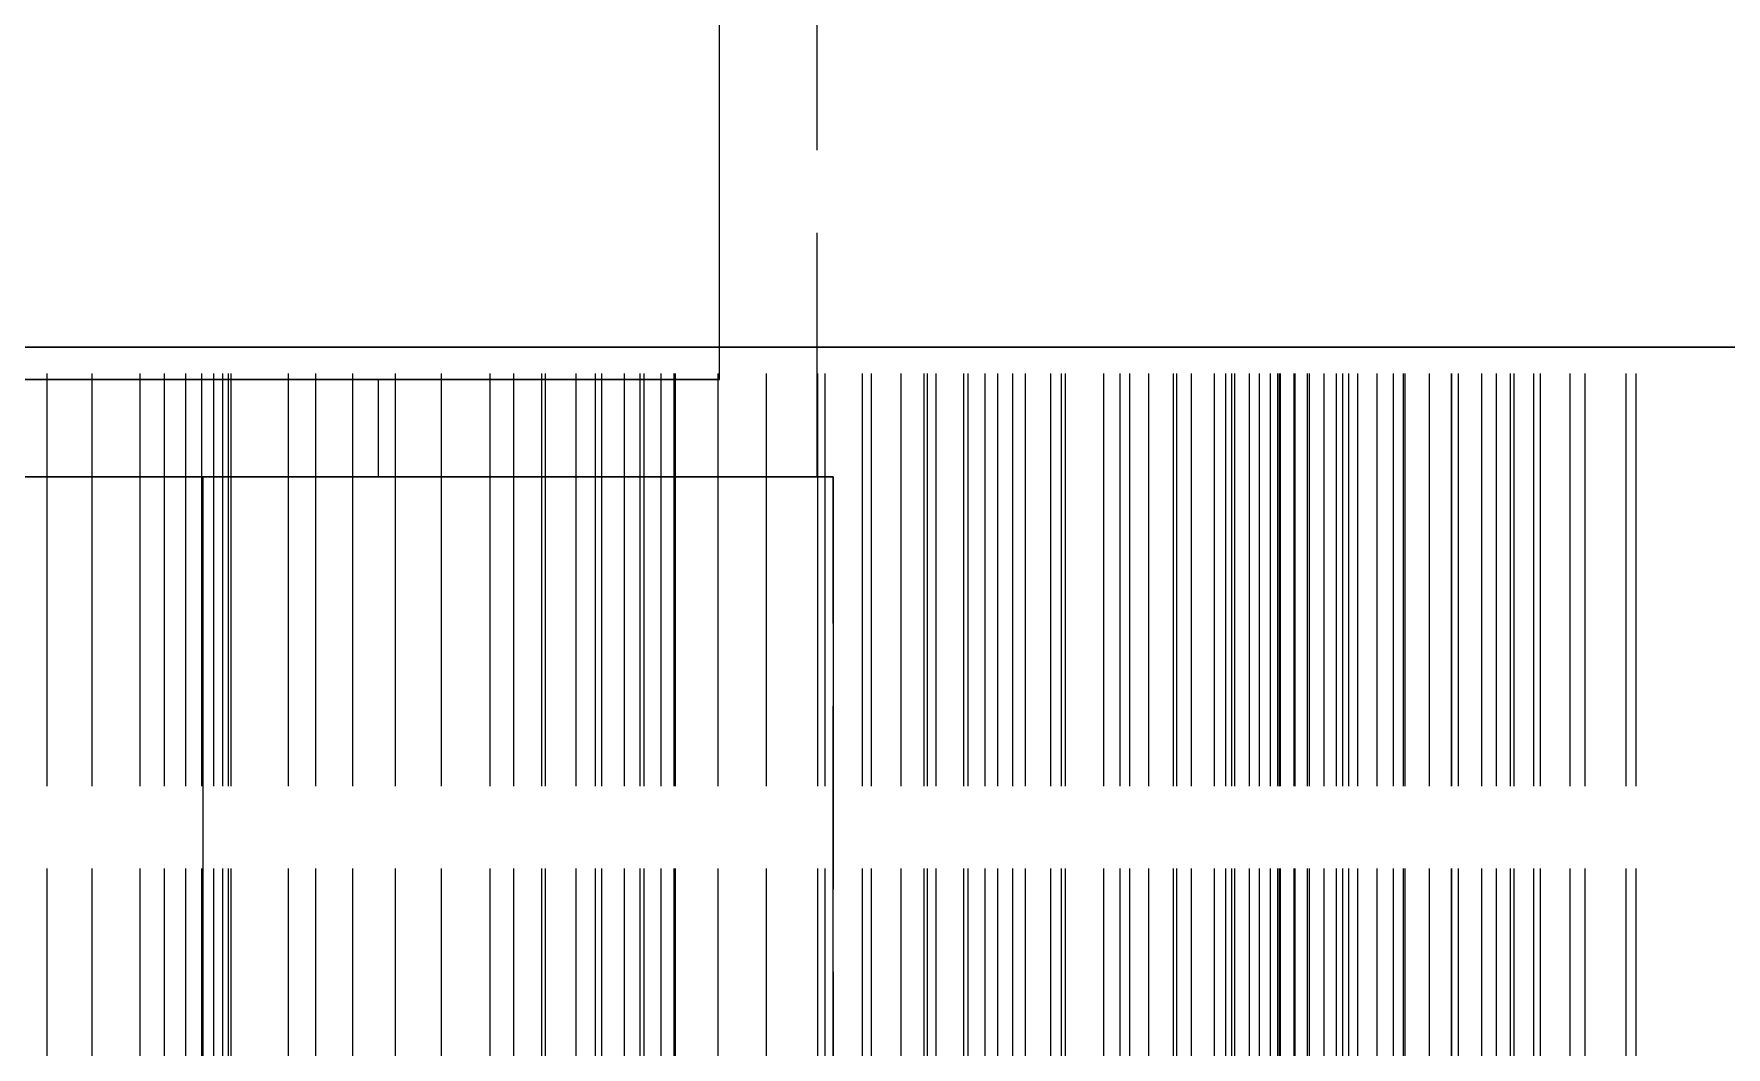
# Model space of a CAD drawing. Header units: millimetres. Extents: x -9 to 243, y -53 to 196.
# Drawn here: x 162.39 to 167.6, y 21.64 to 24.76 of the extents above; entities that cross this region are included whole.
import ezdxf

# ---------------------------------------------------------------- set-up
doc = ezdxf.new("R2010")
doc.units = ezdxf.units.MM
doc.linetypes.add('DASHED', pattern=[1.524, 1.27, -0.254])
doc.layers.add('HIDDEN', color=8, linetype='DASHED')

msp = doc.modelspace()

# ---------------------------------------------------------------- linework, layer by layer
at = {"layer": 'HIDDEN'}
for points in [[(164.5, 23.7), (164.5, 25.8)], [(164.8, 25.67574), (164.8, 23.4)], [(162.16746, 23.8), (162.46905, 23.8), (162.77063, 23.8), (163.07222, 23.8), (163.37381, 23.8), (163.6754, 23.8), (163.97698, 23.8), (164.27857, 23.8), (164.58016, 23.8), (164.88175, 23.8), (165.18333, 23.8), (165.48492, 23.8), (165.78651, 23.8), (166.0881, 23.8), (166.38968, 23.8), (166.69127, 23.8), (166.99286, 23.8), (167.29444, 23.8), (167.59603, 23.8), (167.89762, 23.8)], [(168.19921, 23.8), (167.59603, 23.8), (166.99286, 23.8), (166.38968, 23.8), (165.78651, 23.8), (165.18333, 23.8), (164.58016, 23.8), (163.97698, 23.8), (163.37381, 23.8), (162.77063, 23.8), (162.16746, 23.8)], [(162.29969, 23.8), (162.42944, 23.8)], [(162.42944, 23.8), (162.29969, 23.8)], [(162.42944, 23.8), (162.56838, 23.8)], [(162.56838, 23.8), (162.42944, 23.8)], [(162.42944, 19.4), (162.42944, 23.8)], [(162.42944, 19.4), (162.42944, 23.8)], [(162.56838, 23.8), (162.71577, 23.8)], [(162.71577, 23.8), (162.56838, 23.8)], [(162.56838, 19.4), (162.56838, 23.8)], [(162.56838, 19.4), (162.56838, 23.8)], [(162.79047, 23.8), (162.71576, 23.8)], [(162.71576, 23.8), (162.72302, 23.8), (162.73028, 23.8), (162.73754, 23.8), (162.7448, 23.8), (162.75206, 23.8), (162.75932, 23.8), (162.76658, 23.8), (162.77384, 23.8), (162.78111, 23.8), (162.78837, 23.8), (162.79563, 23.8), (162.80289, 23.8), (162.81015, 23.8), (162.81741, 23.8), (162.82467, 23.8), (162.83193, 23.8), (162.83919, 23.8), (162.84646, 23.8), (162.85372, 23.8), (162.86098, 23.8), (162.86824, 23.8), (162.8755, 23.8), (162.88276, 23.8), (162.89002, 23.8), (162.89728, 23.8), (162.90454, 23.8), (162.9118, 23.8), (162.91907, 23.8), (162.92633, 23.8), (162.93359, 23.8), (162.94085, 23.8), (162.94811, 23.8), (162.95537, 23.8), (162.96263, 23.8), (162.96989, 23.8), (162.97715, 23.8), (162.98442, 23.8), (162.99168, 23.8), (162.99894, 23.8), (163.0062, 23.8), (163.01346, 23.8), (163.02072, 23.8), (163.02798, 23.8), (163.03524, 23.8), (163.0425, 23.8), (163.04976, 23.8), (163.05703, 23.8), (163.06429, 23.8), (163.07155, 23.8), (163.07881, 23.8), (163.08607, 23.8), (163.09333, 23.8), (163.10059, 23.8), (163.10785, 23.8), (163.11511, 23.8), (163.12237, 23.8), (163.12964, 23.8), (163.1369, 23.8), (163.14416, 23.8), (163.15142, 23.8), (163.15868, 23.8), (163.16594, 23.8), (163.1732, 23.8)], [(163.1732, 23.8), (163.16594, 23.8), (163.15868, 23.8), (163.15142, 23.8), (163.14416, 23.8), (163.1369, 23.8), (163.12964, 23.8), (163.12237, 23.8), (163.11511, 23.8), (163.10785, 23.8), (163.10059, 23.8), (163.09333, 23.8), (163.08607, 23.8), (163.07881, 23.8), (163.07155, 23.8), (163.06429, 23.8), (163.05703, 23.8), (163.04976, 23.8), (163.0425, 23.8), (163.03524, 23.8), (163.02798, 23.8), (163.02072, 23.8), (163.01346, 23.8), (163.0062, 23.8), (162.99894, 23.8), (162.99168, 23.8), (162.98442, 23.8), (162.97715, 23.8), (162.96989, 23.8), (162.96263, 23.8), (162.95537, 23.8), (162.94811, 23.8), (162.94085, 23.8), (162.93359, 23.8), (162.92633, 23.8), (162.91907, 23.8), (162.9118, 23.8), (162.90454, 23.8), (162.89728, 23.8), (162.89002, 23.8), (162.88276, 23.8), (162.8755, 23.8), (162.86824, 23.8), (162.86098, 23.8), (162.85372, 23.8), (162.84646, 23.8), (162.83919, 23.8), (162.83193, 23.8), (162.82467, 23.8), (162.81741, 23.8), (162.81015, 23.8), (162.80289, 23.8), (162.79563, 23.8), (162.78837, 23.8), (162.78111, 23.8), (162.77384, 23.8), (162.76658, 23.8), (162.75932, 23.8), (162.75206, 23.8), (162.7448, 23.8), (162.73754, 23.8), (162.73028, 23.8), (162.72302, 23.8), (162.71576, 23.8)], [(162.71576, 23.8), (162.79047, 23.8)], [(162.71576, 19.4), (162.71576, 23.8)], [(162.71576, 19.4), (162.71576, 23.8)], [(162.71577, 23.8), (162.99657, 23.8)], [(162.99657, 23.8), (162.71577, 23.8)], [(162.71577, 19.4), (162.71577, 23.8)], [(162.71577, 19.4), (162.71577, 23.8)], [(162.85665, 23.8), (162.79047, 23.8)], [(162.79047, 23.8), (162.85665, 23.8)], [(162.79047, 19.4), (162.79047, 23.8)], [(162.79047, 19.4), (162.79047, 23.8)], [(162.90581, 23.8), (162.85665, 23.8)], [(162.85665, 23.8), (162.90581, 23.8)], [(162.85665, 19.4), (162.85665, 23.8)], [(162.85665, 19.4), (162.85665, 23.8)], [(162.94309, 23.8), (162.90581, 23.8)], [(162.90581, 23.8), (162.94309, 23.8)], [(162.90581, 19.4), (162.90581, 23.8)], [(162.90581, 19.4), (162.90581, 23.8)], [(162.97013, 23.8), (162.94309, 23.8)], [(162.94309, 23.8), (162.97013, 23.8)], [(162.94309, 19.4), (162.94309, 23.8)], [(162.94309, 19.4), (162.94309, 23.8)], [(162.98779, 23.8), (162.97013, 23.8)], [(162.97013, 23.8), (162.98779, 23.8)], [(162.97013, 19.4), (162.97013, 23.8)], [(162.97013, 19.4), (162.97013, 23.8)], [(162.99657, 23.8), (162.98779, 23.8)], [(162.98779, 23.8), (162.99657, 23.8)], [(162.98779, 19.4), (162.98779, 23.8)], [(162.98779, 19.4), (162.98779, 23.8)], [(162.99657, 19.4), (162.99657, 23.8)], [(162.99657, 19.4), (162.99657, 23.8)], [(163.1732, 23.8), (163.25676, 23.8)], [(163.25676, 23.8), (163.1732, 23.8)], [(163.1732, 19.4), (163.1732, 23.8)], [(163.1732, 19.4), (163.1732, 23.8)], [(163.25676, 23.8), (163.3714, 23.8)], [(163.3714, 23.8), (163.25676, 23.8)], [(163.25676, 19.4), (163.25676, 23.8)], [(163.25676, 19.4), (163.25676, 23.8)], [(163.3714, 23.8), (163.50201, 23.8)], [(163.50201, 23.8), (163.3714, 23.8)], [(163.3714, 19.4), (163.3714, 23.8)], [(163.3714, 19.4), (163.3714, 23.8)], [(163.50201, 23.8), (163.64347, 23.8)], [(163.64347, 23.8), (163.50201, 23.8)], [(163.50201, 19.4), (163.50201, 23.8)], [(163.50201, 19.4), (163.50201, 23.8)], [(163.64347, 23.8), (163.79398, 23.8)], [(163.79398, 23.8), (163.64347, 23.8)], [(163.64347, 19.4), (163.64347, 23.8)], [(163.64347, 19.4), (163.64347, 23.8)], [(163.79398, 23.8), (163.9525, 23.8)], [(163.9525, 23.8), (163.79398, 23.8)], [(163.79398, 19.4), (163.79398, 23.8)], [(163.79398, 19.4), (163.79398, 23.8)], [(163.96373, 23.8), (163.86677, 23.8)], [(163.86677, 23.8), (163.87295, 23.8), (163.87912, 23.8), (163.8853, 23.8), (163.89147, 23.8), (163.89765, 23.8), (163.90382, 23.8), (163.91, 23.8), (163.91617, 23.8), (163.92235, 23.8), (163.92852, 23.8), (163.9347, 23.8), (163.94087, 23.8), (163.94705, 23.8), (163.95322, 23.8), (163.9594, 23.8), (163.96557, 23.8), (163.97175, 23.8), (163.97792, 23.8), (163.9841, 23.8), (163.99027, 23.8), (163.99645, 23.8), (164.00262, 23.8), (164.0088, 23.8), (164.01497, 23.8), (164.02115, 23.8), (164.02732, 23.8), (164.0335, 23.8), (164.03967, 23.8), (164.04585, 23.8), (164.05202, 23.8), (164.0582, 23.8), (164.06437, 23.8), (164.07055, 23.8), (164.07672, 23.8), (164.0829, 23.8), (164.08907, 23.8), (164.09525, 23.8), (164.10142, 23.8), (164.1076, 23.8), (164.11377, 23.8), (164.11995, 23.8), (164.12612, 23.8), (164.1323, 23.8), (164.13847, 23.8), (164.14465, 23.8), (164.15082, 23.8), (164.157, 23.8), (164.16317, 23.8), (164.16935, 23.8), (164.17552, 23.8), (164.1817, 23.8), (164.18787, 23.8), (164.19405, 23.8), (164.20022, 23.8), (164.2064, 23.8), (164.21257, 23.8), (164.21875, 23.8), (164.22492, 23.8), (164.2311, 23.8), (164.23727, 23.8), (164.24345, 23.8), (164.24962, 23.8), (164.2558, 23.8)], [(164.2558, 23.8), (164.24962, 23.8), (164.24345, 23.8), (164.23727, 23.8), (164.2311, 23.8), (164.22492, 23.8), (164.21875, 23.8), (164.21257, 23.8), (164.2064, 23.8), (164.20022, 23.8), (164.19405, 23.8), (164.18787, 23.8), (164.1817, 23.8), (164.17552, 23.8), (164.16935, 23.8), (164.16317, 23.8), (164.157, 23.8), (164.15082, 23.8), (164.14465, 23.8), (164.13847, 23.8), (164.1323, 23.8), (164.12612, 23.8), (164.11995, 23.8), (164.11377, 23.8), (164.1076, 23.8), (164.10142, 23.8), (164.09525, 23.8), (164.08907, 23.8), (164.0829, 23.8), (164.07672, 23.8), (164.07055, 23.8), (164.06437, 23.8), (164.0582, 23.8), (164.05202, 23.8), (164.04585, 23.8), (164.03967, 23.8), (164.0335, 23.8), (164.02732, 23.8), (164.02115, 23.8), (164.01497, 23.8), (164.0088, 23.8), (164.00262, 23.8), (163.99645, 23.8), (163.99027, 23.8), (163.9841, 23.8), (163.97792, 23.8), (163.97175, 23.8), (163.96557, 23.8), (163.9594, 23.8), (163.95322, 23.8), (163.94705, 23.8), (163.94087, 23.8), (163.9347, 23.8), (163.92852, 23.8), (163.92235, 23.8), (163.91617, 23.8), (163.91, 23.8), (163.90382, 23.8), (163.89765, 23.8), (163.89147, 23.8), (163.8853, 23.8), (163.87912, 23.8), (163.87295, 23.8), (163.86677, 23.8)], [(163.86677, 23.8), (163.96373, 23.8)], [(163.86677, 19.4), (163.86677, 23.8)], [(163.86677, 19.4), (163.86677, 23.8)], [(163.9525, 23.8), (164.11834, 23.8)], [(164.11834, 23.8), (163.9525, 23.8)], [(163.9525, 19.4), (163.9525, 23.8)], [(163.9525, 19.4), (163.9525, 23.8)], [(164.05819, 23.8), (163.96373, 23.8)], [(163.96373, 23.8), (164.05819, 23.8)], [(163.96373, 19.4), (163.96373, 23.8)], [(163.96373, 19.4), (163.96373, 23.8)], [(164.13796, 23.8), (164.05819, 23.8)], [(164.05819, 23.8), (164.13796, 23.8)], [(164.05819, 19.4), (164.05819, 23.8)], [(164.05819, 19.4), (164.05819, 23.8)], [(164.11834, 23.8), (164.36446, 23.8)], [(164.36446, 23.8), (164.11834, 23.8)], [(164.11834, 19.4), (164.11834, 23.8)], [(164.11834, 19.4), (164.11834, 23.8)], [(164.20741, 23.8), (164.13796, 23.8)], [(164.13796, 23.8), (164.20741, 23.8)], [(164.13796, 19.4), (164.13796, 23.8)], [(164.13796, 19.4), (164.13796, 23.8)], [(164.2679, 23.8), (164.20741, 23.8)], [(164.20741, 23.8), (164.2679, 23.8)], [(164.20741, 19.4), (164.20741, 23.8)], [(164.20741, 19.4), (164.20741, 23.8)], [(164.2558, 23.8), (164.36028, 23.8)], [(164.36028, 23.8), (164.2558, 23.8)], [(164.2558, 19.4), (164.2558, 23.8)], [(164.2558, 19.4), (164.2558, 23.8)], [(164.32012, 23.8), (164.2679, 23.8)], [(164.2679, 23.8), (164.32012, 23.8)], [(164.2679, 19.4), (164.2679, 23.8)], [(164.2679, 19.4), (164.2679, 23.8)], [(164.36446, 23.8), (164.32012, 23.8)], [(164.32012, 23.8), (164.36446, 23.8)], [(164.32012, 19.4), (164.32012, 23.8)], [(164.32012, 19.4), (164.32012, 23.8)], [(164.36028, 23.8), (164.49596, 23.8)], [(164.49596, 23.8), (164.36028, 23.8)], [(164.36028, 19.4), (164.36028, 23.8)], [(164.36028, 19.4), (164.36028, 23.8)], [(164.36446, 19.4), (164.36446, 23.8)], [(164.36446, 19.4), (164.36446, 23.8)], [(164.49596, 23.8), (164.64499, 23.8)], [(164.64499, 23.8), (164.49596, 23.8)], [(164.49596, 19.4), (164.49596, 23.8)], [(164.49596, 19.4), (164.49596, 23.8)], [(164.64499, 23.8), (164.80303, 23.8)], [(164.80303, 23.8), (164.64499, 23.8)], [(164.64499, 19.4), (164.64499, 23.8)], [(164.64499, 19.4), (164.64499, 23.8)], [(164.80303, 23.8), (164.96852, 23.8)], [(164.96852, 23.8), (164.80303, 23.8)], [(164.80303, 19.4), (164.80303, 23.8)], [(164.80303, 19.4), (164.80303, 23.8)], [(164.94048, 23.8), (164.82499, 23.8)], [(164.82499, 23.8), (164.82985, 23.8), (164.8347, 23.8), (164.83955, 23.8), (164.8444, 23.8), (164.84925, 23.8), (164.8541, 23.8), (164.85896, 23.8), (164.86381, 23.8), (164.86866, 23.8), (164.87351, 23.8), (164.87836, 23.8), (164.88321, 23.8), (164.88807, 23.8), (164.89292, 23.8), (164.89777, 23.8), (164.90262, 23.8), (164.90747, 23.8), (164.91232, 23.8), (164.91718, 23.8), (164.92203, 23.8), (164.92688, 23.8), (164.93173, 23.8), (164.93658, 23.8), (164.94143, 23.8), (164.94629, 23.8), (164.95114, 23.8), (164.95599, 23.8), (164.96084, 23.8), (164.96569, 23.8), (164.97054, 23.8), (164.9754, 23.8), (164.98025, 23.8), (164.9851, 23.8), (164.98995, 23.8), (164.9948, 23.8), (164.99965, 23.8), (165.00451, 23.8), (165.00936, 23.8), (165.01421, 23.8), (165.01906, 23.8), (165.02391, 23.8), (165.02876, 23.8), (165.03362, 23.8), (165.03847, 23.8), (165.04332, 23.8), (165.04817, 23.8), (165.05302, 23.8), (165.05787, 23.8), (165.06273, 23.8), (165.06758, 23.8), (165.07243, 23.8), (165.07728, 23.8), (165.08213, 23.8), (165.08698, 23.8), (165.09184, 23.8), (165.09669, 23.8), (165.10154, 23.8), (165.10639, 23.8), (165.11124, 23.8), (165.11609, 23.8), (165.12095, 23.8), (165.1258, 23.8), (165.13065, 23.8)], [(165.13065, 23.8), (165.1258, 23.8), (165.12095, 23.8), (165.11609, 23.8), (165.11124, 23.8), (165.10639, 23.8), (165.10154, 23.8), (165.09669, 23.8), (165.09184, 23.8), (165.08698, 23.8), (165.08213, 23.8), (165.07728, 23.8), (165.07243, 23.8), (165.06758, 23.8), (165.06273, 23.8), (165.05787, 23.8), (165.05302, 23.8), (165.04817, 23.8), (165.04332, 23.8), (165.03847, 23.8), (165.03362, 23.8), (165.02876, 23.8), (165.02391, 23.8), (165.01906, 23.8), (165.01421, 23.8), (165.00936, 23.8), (165.00451, 23.8), (164.99965, 23.8), (164.9948, 23.8), (164.98995, 23.8), (164.9851, 23.8), (164.98025, 23.8), (164.9754, 23.8), (164.97054, 23.8), (164.96569, 23.8), (164.96084, 23.8), (164.95599, 23.8), (164.95114, 23.8), (164.94629, 23.8), (164.94143, 23.8), (164.93658, 23.8), (164.93173, 23.8), (164.92688, 23.8), (164.92203, 23.8), (164.91718, 23.8), (164.91232, 23.8), (164.90747, 23.8), (164.90262, 23.8), (164.89777, 23.8), (164.89292, 23.8), (164.88807, 23.8), (164.88321, 23.8), (164.87836, 23.8), (164.87351, 23.8), (164.86866, 23.8), (164.86381, 23.8), (164.85896, 23.8), (164.8541, 23.8), (164.84925, 23.8), (164.8444, 23.8), (164.83955, 23.8), (164.8347, 23.8), (164.82985, 23.8), (164.82499, 23.8)], [(164.82499, 23.8), (164.94048, 23.8)], [(164.82499, 19.4), (164.82499, 23.8)], [(164.82499, 19.4), (164.82499, 23.8)], [(165.05959, 23.8), (164.94048, 23.8)], [(164.94048, 23.8), (165.05959, 23.8)], [(164.94048, 19.4), (164.94048, 23.8)], [(164.94048, 19.4), (164.94048, 23.8)], [(164.96852, 23.8), (165.14054, 23.8)], [(165.14054, 23.8), (164.96852, 23.8)], [(164.96852, 19.4), (164.96852, 23.8)], [(164.96852, 19.4), (164.96852, 23.8)], [(165.1669, 23.8), (165.05959, 23.8)], [(165.05959, 23.8), (165.1669, 23.8)], [(165.05959, 19.4), (165.05959, 23.8)], [(165.05959, 19.4), (165.05959, 23.8)], [(165.13065, 23.8), (165.25204, 23.8)], [(165.25204, 23.8), (165.13065, 23.8)], [(165.13065, 19.4), (165.13065, 23.8)], [(165.13065, 19.4), (165.13065, 23.8)], [(165.14054, 23.8), (165.31844, 23.8)], [(165.31844, 23.8), (165.14054, 23.8)], [(165.14054, 19.4), (165.14054, 23.8)], [(165.14054, 19.4), (165.14054, 23.8)], [(165.26584, 23.8), (165.1669, 23.8)], [(165.1669, 23.8), (165.26584, 23.8)], [(165.1669, 19.4), (165.1669, 23.8)], [(165.1669, 19.4), (165.1669, 23.8)], [(165.25204, 23.8), (165.40354, 23.8)], [(165.40354, 23.8), (165.25204, 23.8)], [(165.25204, 19.4), (165.25204, 23.8)], [(165.25204, 19.4), (165.25204, 23.8)], [(165.35746, 23.8), (165.26584, 23.8)], [(165.26584, 23.8), (165.35746, 23.8)], [(165.26584, 19.4), (165.26584, 23.8)], [(165.26584, 19.4), (165.26584, 23.8)], [(165.31844, 23.8), (165.52043, 23.8)], [(165.52043, 23.8), (165.31844, 23.8)], [(165.31844, 19.4), (165.31844, 23.8)], [(165.31844, 19.4), (165.31844, 23.8)], [(165.44224, 23.8), (165.35746, 23.8)], [(165.35746, 23.8), (165.44224, 23.8)], [(165.35746, 19.4), (165.35746, 23.8)], [(165.35746, 19.4), (165.35746, 23.8)], [(165.40354, 23.8), (165.56527, 23.8)], [(165.56527, 23.8), (165.40354, 23.8)], [(165.40354, 19.4), (165.40354, 23.8)], [(165.40354, 19.4), (165.40354, 23.8)], [(165.52043, 23.8), (165.44224, 23.8)], [(165.44224, 23.8), (165.52043, 23.8)], [(165.44224, 19.4), (165.44224, 23.8)], [(165.44224, 19.4), (165.44224, 23.8)], [(165.52043, 19.4), (165.52043, 23.8)], [(165.52043, 19.4), (165.52043, 23.8)], [(165.68317, 23.8), (165.5536, 23.8)], [(165.5536, 23.8), (165.55694, 23.8), (165.56028, 23.8), (165.56363, 23.8), (165.56697, 23.8), (165.57031, 23.8), (165.57365, 23.8), (165.57699, 23.8), (165.58034, 23.8), (165.58368, 23.8), (165.58702, 23.8), (165.59036, 23.8), (165.5937, 23.8), (165.59705, 23.8), (165.60039, 23.8), (165.60373, 23.8), (165.60707, 23.8), (165.61041, 23.8), (165.61375, 23.8), (165.6171, 23.8), (165.62044, 23.8), (165.62378, 23.8), (165.62712, 23.8), (165.63046, 23.8), (165.63381, 23.8), (165.63715, 23.8), (165.64049, 23.8), (165.64383, 23.8), (165.64717, 23.8), (165.65052, 23.8), (165.65386, 23.8), (165.6572, 23.8), (165.66054, 23.8), (165.66388, 23.8), (165.66722, 23.8), (165.67057, 23.8), (165.67391, 23.8), (165.67725, 23.8), (165.68059, 23.8), (165.68393, 23.8), (165.68728, 23.8), (165.69062, 23.8), (165.69396, 23.8), (165.6973, 23.8), (165.70064, 23.8), (165.70399, 23.8), (165.70733, 23.8), (165.71067, 23.8), (165.71401, 23.8), (165.71735, 23.8), (165.7207, 23.8), (165.72404, 23.8), (165.72738, 23.8), (165.73072, 23.8), (165.73406, 23.8), (165.7374, 23.8), (165.74075, 23.8), (165.74409, 23.8), (165.74743, 23.8), (165.75077, 23.8), (165.75411, 23.8), (165.75746, 23.8), (165.7608, 23.8), (165.76414, 23.8)], [(165.76414, 23.8), (165.7608, 23.8), (165.75746, 23.8), (165.75411, 23.8), (165.75077, 23.8), (165.74743, 23.8), (165.74409, 23.8), (165.74075, 23.8), (165.7374, 23.8), (165.73406, 23.8), (165.73072, 23.8), (165.72738, 23.8), (165.72404, 23.8), (165.7207, 23.8), (165.71735, 23.8), (165.71401, 23.8), (165.71067, 23.8), (165.70733, 23.8), (165.70399, 23.8), (165.70064, 23.8), (165.6973, 23.8), (165.69396, 23.8), (165.69062, 23.8), (165.68728, 23.8), (165.68393, 23.8), (165.68059, 23.8), (165.67725, 23.8), (165.67391, 23.8), (165.67057, 23.8), (165.66722, 23.8), (165.66388, 23.8), (165.66054, 23.8), (165.6572, 23.8), (165.65386, 23.8), (165.65052, 23.8), (165.64717, 23.8), (165.64383, 23.8), (165.64049, 23.8), (165.63715, 23.8), (165.63381, 23.8), (165.63046, 23.8), (165.62712, 23.8), (165.62378, 23.8), (165.62044, 23.8), (165.6171, 23.8), (165.61375, 23.8), (165.61041, 23.8), (165.60707, 23.8), (165.60373, 23.8), (165.60039, 23.8), (165.59705, 23.8), (165.5937, 23.8), (165.59036, 23.8), (165.58702, 23.8), (165.58368, 23.8), (165.58034, 23.8), (165.57699, 23.8), (165.57365, 23.8), (165.57031, 23.8), (165.56697, 23.8), (165.56363, 23.8), (165.56028, 23.8), (165.55694, 23.8), (165.5536, 23.8)], [(165.5536, 23.8), (165.68317, 23.8)], [(165.5536, 19.4), (165.5536, 23.8)], [(165.5536, 19.4), (165.5536, 23.8)], [(165.56527, 23.8), (165.73383, 23.8)], [(165.73383, 23.8), (165.56527, 23.8)], [(165.56527, 19.4), (165.56527, 23.8)], [(165.56527, 19.4), (165.56527, 23.8)], [(165.82236, 23.8), (165.68317, 23.8)], [(165.68317, 23.8), (165.82236, 23.8)], [(165.68317, 19.4), (165.68317, 23.8)], [(165.68317, 19.4), (165.68317, 23.8)], [(165.73383, 23.8), (165.90794, 23.8)], [(165.90794, 23.8), (165.73383, 23.8)], [(165.73383, 19.4), (165.73383, 23.8)], [(165.73383, 19.4), (165.73383, 23.8)], [(165.76414, 23.8), (165.89777, 23.8)], [(165.89777, 23.8), (165.76414, 23.8)], [(165.76414, 19.4), (165.76414, 23.8)], [(165.76414, 19.4), (165.76414, 23.8)], [(165.95308, 23.8), (165.82236, 23.8)], [(165.82236, 23.8), (165.95308, 23.8)], [(165.82236, 19.4), (165.82236, 23.8)], [(165.82236, 19.4), (165.82236, 23.8)], [(165.89777, 23.8), (166.05927, 23.8)], [(166.05927, 23.8), (165.89777, 23.8)], [(165.89777, 19.4), (165.89777, 23.8)], [(165.89777, 19.4), (165.89777, 23.8)], [(165.90794, 23.8), (166.08684, 23.8)], [(166.08684, 23.8), (165.90794, 23.8)], [(165.90794, 19.4), (165.90794, 23.8)], [(165.90794, 19.4), (165.90794, 23.8)], [(166.07773, 23.8), (165.95308, 23.8)], [(165.95308, 23.8), (166.07773, 23.8)], [(165.95308, 19.4), (165.95308, 23.8)], [(165.95308, 19.4), (165.95308, 23.8)], [(166.16326, 23.8), (166.02459, 23.8)], [(166.02459, 23.8), (166.0263, 23.8), (166.028, 23.8), (166.0297, 23.8), (166.03141, 23.8), (166.03311, 23.8), (166.03481, 23.8), (166.03652, 23.8), (166.03822, 23.8), (166.03993, 23.8), (166.04163, 23.8), (166.04333, 23.8), (166.04504, 23.8), (166.04674, 23.8), (166.04844, 23.8), (166.05015, 23.8), (166.05185, 23.8), (166.05355, 23.8), (166.05526, 23.8), (166.05696, 23.8), (166.05867, 23.8), (166.06037, 23.8), (166.06207, 23.8), (166.06378, 23.8), (166.06548, 23.8), (166.06718, 23.8), (166.06889, 23.8), (166.07059, 23.8), (166.0723, 23.8), (166.074, 23.8), (166.0757, 23.8), (166.07741, 23.8), (166.07911, 23.8), (166.08081, 23.8), (166.08252, 23.8), (166.08422, 23.8), (166.08592, 23.8), (166.08763, 23.8), (166.08933, 23.8), (166.09104, 23.8), (166.09274, 23.8), (166.09444, 23.8), (166.09615, 23.8), (166.09785, 23.8), (166.09955, 23.8), (166.10126, 23.8), (166.10296, 23.8), (166.10467, 23.8), (166.10637, 23.8), (166.10807, 23.8), (166.10978, 23.8), (166.11148, 23.8), (166.11318, 23.8), (166.11489, 23.8), (166.11659, 23.8), (166.11829, 23.8), (166.12, 23.8), (166.1217, 23.8), (166.12341, 23.8), (166.12511, 23.8), (166.12681, 23.8), (166.12852, 23.8), (166.13022, 23.8), (166.13192, 23.8)], [(166.13192, 23.8), (166.13022, 23.8), (166.12852, 23.8), (166.12681, 23.8), (166.12511, 23.8), (166.12341, 23.8), (166.1217, 23.8), (166.12, 23.8), (166.11829, 23.8), (166.11659, 23.8), (166.11489, 23.8), (166.11318, 23.8), (166.11148, 23.8), (166.10978, 23.8), (166.10807, 23.8), (166.10637, 23.8), (166.10467, 23.8), (166.10296, 23.8), (166.10126, 23.8), (166.09955, 23.8), (166.09785, 23.8), (166.09615, 23.8), (166.09444, 23.8), (166.09274, 23.8), (166.09104, 23.8), (166.08933, 23.8), (166.08763, 23.8), (166.08592, 23.8), (166.08422, 23.8), (166.08252, 23.8), (166.08081, 23.8), (166.07911, 23.8), (166.07741, 23.8), (166.0757, 23.8), (166.074, 23.8), (166.0723, 23.8), (166.07059, 23.8), (166.06889, 23.8), (166.06718, 23.8), (166.06548, 23.8), (166.06378, 23.8), (166.06207, 23.8), (166.06037, 23.8), (166.05867, 23.8), (166.05696, 23.8), (166.05526, 23.8), (166.05355, 23.8), (166.05185, 23.8), (166.05015, 23.8), (166.04844, 23.8), (166.04674, 23.8), (166.04504, 23.8), (166.04333, 23.8), (166.04163, 23.8), (166.03993, 23.8), (166.03822, 23.8), (166.03652, 23.8), (166.03481, 23.8), (166.03311, 23.8), (166.03141, 23.8), (166.0297, 23.8), (166.028, 23.8), (166.0263, 23.8), (166.02459, 23.8)], [(166.02459, 23.8), (166.16326, 23.8)], [(166.02459, 19.4), (166.02459, 23.8)], [(166.02459, 19.4), (166.02459, 23.8)], [(166.05927, 23.8), (166.22749, 23.8)], [(166.22749, 23.8), (166.05927, 23.8)], [(166.05927, 19.4), (166.05927, 23.8)], [(166.05927, 19.4), (166.05927, 23.8)], [(166.19695, 23.8), (166.07773, 23.8)], [(166.07773, 23.8), (166.19695, 23.8)], [(166.07773, 19.4), (166.07773, 23.8)], [(166.07773, 19.4), (166.07773, 23.8)], [(166.08684, 23.8), (166.26997, 23.8)], [(166.26997, 23.8), (166.08684, 23.8)], [(166.08684, 19.4), (166.08684, 23.8)], [(166.08684, 19.4), (166.08684, 23.8)], [(166.13192, 23.8), (166.27267, 23.8)], [(166.27267, 23.8), (166.13192, 23.8)], [(166.13192, 19.4), (166.13192, 23.8)], [(166.13192, 19.4), (166.13192, 23.8)], [(166.31718, 23.8), (166.16326, 23.8)], [(166.16326, 23.8), (166.31718, 23.8)], [(166.16326, 19.4), (166.16326, 23.8)], [(166.16326, 19.4), (166.16326, 23.8)], [(166.31102, 23.8), (166.19695, 23.8)], [(166.19695, 23.8), (166.31102, 23.8)], [(166.19695, 19.4), (166.19695, 23.8)], [(166.19695, 19.4), (166.19695, 23.8)], [(166.36231, 23.8), (166.21987, 23.8)], [(166.21987, 23.8), (166.21995, 23.8), (166.22003, 23.8), (166.22011, 23.8), (166.22019, 23.8), (166.22028, 23.8), (166.22036, 23.8), (166.22044, 23.8), (166.22052, 23.8), (166.2206, 23.8), (166.22068, 23.8), (166.22076, 23.8), (166.22085, 23.8), (166.22093, 23.8), (166.22101, 23.8), (166.22109, 23.8), (166.22117, 23.8), (166.22125, 23.8), (166.22133, 23.8), (166.22142, 23.8), (166.2215, 23.8), (166.22158, 23.8), (166.22166, 23.8), (166.22174, 23.8), (166.22182, 23.8), (166.2219, 23.8), (166.22199, 23.8), (166.22207, 23.8), (166.22215, 23.8), (166.22223, 23.8), (166.22231, 23.8), (166.22239, 23.8), (166.22247, 23.8), (166.22256, 23.8), (166.22264, 23.8), (166.22272, 23.8), (166.2228, 23.8), (166.22288, 23.8), (166.22296, 23.8), (166.22304, 23.8), (166.22313, 23.8), (166.22321, 23.8), (166.22329, 23.8), (166.22337, 23.8), (166.22345, 23.8), (166.22353, 23.8), (166.22362, 23.8), (166.2237, 23.8), (166.22378, 23.8), (166.22386, 23.8), (166.22394, 23.8), (166.22402, 23.8), (166.2241, 23.8), (166.22419, 23.8), (166.22427, 23.8), (166.22435, 23.8), (166.22443, 23.8), (166.22451, 23.8), (166.22459, 23.8), (166.22467, 23.8), (166.22476, 23.8), (166.22484, 23.8), (166.22492, 23.8), (166.225, 23.8)], [(166.225, 23.8), (166.22492, 23.8), (166.22484, 23.8), (166.22476, 23.8), (166.22467, 23.8), (166.22459, 23.8), (166.22451, 23.8), (166.22443, 23.8), (166.22435, 23.8), (166.22427, 23.8), (166.22419, 23.8), (166.2241, 23.8), (166.22402, 23.8), (166.22394, 23.8), (166.22386, 23.8), (166.22378, 23.8), (166.2237, 23.8), (166.22362, 23.8), (166.22353, 23.8), (166.22345, 23.8), (166.22337, 23.8), (166.22329, 23.8), (166.22321, 23.8), (166.22313, 23.8), (166.22304, 23.8), (166.22296, 23.8), (166.22288, 23.8), (166.2228, 23.8), (166.22272, 23.8), (166.22264, 23.8), (166.22256, 23.8), (166.22247, 23.8), (166.22239, 23.8), (166.22231, 23.8), (166.22223, 23.8), (166.22215, 23.8), (166.22207, 23.8), (166.22199, 23.8), (166.2219, 23.8), (166.22182, 23.8), (166.22174, 23.8), (166.22166, 23.8), (166.22158, 23.8), (166.2215, 23.8), (166.22142, 23.8), (166.22133, 23.8), (166.22125, 23.8), (166.22117, 23.8), (166.22109, 23.8), (166.22101, 23.8), (166.22093, 23.8), (166.22085, 23.8), (166.22076, 23.8), (166.22068, 23.8), (166.2206, 23.8), (166.22052, 23.8), (166.22044, 23.8), (166.22036, 23.8), (166.22028, 23.8), (166.22019, 23.8), (166.22011, 23.8), (166.22003, 23.8), (166.21995, 23.8), (166.21987, 23.8)], [(166.21987, 23.8), (166.36231, 23.8)], [(166.21987, 19.4), (166.21987, 23.8)], [(166.21987, 19.4), (166.21987, 23.8)], [(166.225, 19.4), (166.225, 23.8)], [(166.22749, 23.8), (166.40008, 23.8)], [(166.40008, 23.8), (166.22749, 23.8)], [(166.22749, 19.4), (166.22749, 23.8)], [(166.22749, 19.4), (166.22749, 23.8)], [(166.26997, 23.8), (166.42006, 23.8)], [(166.42006, 23.8), (166.26997, 23.8)], [(166.26997, 19.4), (166.26997, 23.8)], [(166.26997, 19.4), (166.26997, 23.8)], [(166.27267, 23.8), (166.43796, 23.8)], [(166.43796, 23.8), (166.27267, 23.8)], [(166.27267, 19.4), (166.27267, 23.8)], [(166.27267, 19.4), (166.27267, 23.8)], [(166.42006, 23.8), (166.31102, 23.8)], [(166.31102, 23.8), (166.42006, 23.8)], [(166.31102, 19.4), (166.31102, 23.8)], [(166.31102, 19.4), (166.31102, 23.8)], [(166.4663, 23.8), (166.31718, 23.8)], [(166.31718, 23.8), (166.4663, 23.8)], [(166.31718, 19.4), (166.31718, 23.8)], [(166.31718, 19.4), (166.31718, 23.8)], [(166.52504, 23.8), (166.36231, 23.8)], [(166.36231, 23.8), (166.52504, 23.8)], [(166.36231, 19.4), (166.36231, 23.8)], [(166.36231, 19.4), (166.36231, 23.8)], [(166.40008, 23.8), (166.57612, 23.8)], [(166.57612, 23.8), (166.40008, 23.8)], [(166.40008, 19.4), (166.40008, 23.8)], [(166.40008, 19.4), (166.40008, 23.8)], [(166.42006, 19.4), (166.42006, 23.8)], [(166.42006, 19.4), (166.42006, 23.8)], [(166.43796, 23.8), (166.60619, 23.8)], [(166.60619, 23.8), (166.43796, 23.8)], [(166.43796, 19.4), (166.43796, 23.8)], [(166.43796, 19.4), (166.43796, 23.8)], [(166.61185, 23.8), (166.4663, 23.8)], [(166.4663, 23.8), (166.61185, 23.8)], [(166.4663, 19.4), (166.4663, 23.8)], [(166.4663, 19.4), (166.4663, 23.8)], [(166.68683, 23.8), (166.52504, 23.8)], [(166.52504, 23.8), (166.68683, 23.8)], [(166.52504, 19.4), (166.52504, 23.8)], [(166.52504, 19.4), (166.52504, 23.8)], [(166.57612, 23.8), (166.75503, 23.8)], [(166.75503, 23.8), (166.57612, 23.8)], [(166.57612, 19.4), (166.57612, 23.8)], [(166.57612, 19.4), (166.57612, 23.8)], [(166.60619, 23.8), (166.77618, 23.8)], [(166.77618, 23.8), (166.60619, 23.8)], [(166.60619, 19.4), (166.60619, 23.8)], [(166.60619, 19.4), (166.60619, 23.8)], [(166.75409, 23.8), (166.61185, 23.8)], [(166.61185, 23.8), (166.75409, 23.8)], [(166.61185, 19.4), (166.61185, 23.8)], [(166.61185, 19.4), (166.61185, 23.8)], [(166.84769, 23.8), (166.68683, 23.8)], [(166.68683, 23.8), (166.84769, 23.8)], [(166.68683, 19.4), (166.68683, 23.8)], [(166.68683, 19.4), (166.68683, 23.8)], [(166.89308, 23.8), (166.75409, 23.8)], [(166.75409, 23.8), (166.89308, 23.8)], [(166.75409, 19.4), (166.75409, 23.8)], [(166.75409, 19.4), (166.75409, 23.8)], [(166.75503, 23.8), (166.93635, 23.8)], [(166.93635, 23.8), (166.75503, 23.8)], [(166.75503, 19.4), (166.75503, 23.8)], [(166.75503, 19.4), (166.75503, 23.8)], [(166.77618, 23.8), (166.94739, 23.8)], [(166.94739, 23.8), (166.77618, 23.8)], [(166.77618, 19.4), (166.77618, 23.8)], [(166.77618, 19.4), (166.77618, 23.8)], [(167.00748, 23.8), (166.84769, 23.8)], [(166.84769, 23.8), (167.00748, 23.8)], [(166.84769, 19.4), (166.84769, 23.8)], [(166.84769, 19.4), (166.84769, 23.8)], [(167.02878, 23.8), (166.89308, 23.8)], [(166.89308, 23.8), (167.02878, 23.8)], [(166.89308, 19.4), (166.89308, 23.8)], [(166.89308, 19.4), (166.89308, 23.8)], [(166.93635, 23.8), (167.02878, 23.8)], [(167.02878, 23.8), (166.93635, 23.8)], [(166.93635, 19.4), (166.93635, 23.8)], [(166.93635, 19.4), (166.93635, 23.8)], [(166.94739, 23.8), (167.11943, 23.8)], [(167.11943, 23.8), (166.94739, 23.8)], [(166.94739, 19.4), (166.94739, 23.8)], [(166.94739, 19.4), (166.94739, 23.8)], [(167.16605, 23.8), (167.00748, 23.8)], [(167.00748, 23.8), (167.16605, 23.8)], [(167.00748, 19.4), (167.00748, 23.8)], [(167.00748, 19.4), (167.00748, 23.8)], [(167.02878, 19.4), (167.02878, 23.8)], [(167.02878, 19.4), (167.02878, 23.8)], [(167.11943, 23.8), (167.29198, 23.8)], [(167.29198, 23.8), (167.11943, 23.8)], [(167.11943, 19.4), (167.11943, 23.8)], [(167.11943, 19.4), (167.11943, 23.8)], [(167.32319, 23.8), (167.16605, 23.8)], [(167.16605, 23.8), (167.32319, 23.8)], [(167.16605, 19.4), (167.16605, 23.8)], [(167.16605, 19.4), (167.16605, 23.8)], [(167.29198, 23.8), (167.32319, 23.8)], [(167.32319, 23.8), (167.29198, 23.8)], [(167.29198, 19.4), (167.29198, 23.8)], [(167.29198, 19.4), (167.29198, 23.8)], [(167.32319, 19.4), (167.32319, 23.8)], [(167.32319, 19.4), (167.32319, 23.8)], [(163.45, 23.7), (163.30397, 23.7), (163.15794, 23.7), (163.0119, 23.7), (162.86587, 23.7), (162.71984, 23.7), (162.57381, 23.7), (162.42778, 23.7), (162.28175, 23.7)], [(162.34762, 23.7), (162.4373, 23.7), (162.52698, 23.7), (162.61667, 23.7), (162.70635, 23.7), (162.79603, 23.7), (162.88571, 23.7), (162.9754, 23.7), (163.06508, 23.7), (163.15476, 23.7), (163.24444, 23.7), (163.33413, 23.7), (163.42381, 23.7), (163.51349, 23.7), (163.60317, 23.7), (163.69286, 23.7), (163.78254, 23.7), (163.87222, 23.7), (163.9619, 23.7), (164.05159, 23.7), (164.14127, 23.7), (164.23095, 23.7), (164.32063, 23.7), (164.41032, 23.7), (164.5, 23.7)], [(164.5, 23.7), (164.32063, 23.7), (164.14127, 23.7), (163.9619, 23.7), (163.78254, 23.7), (163.60317, 23.7), (163.42381, 23.7), (163.24444, 23.7), (163.06508, 23.7), (162.88571, 23.7), (162.70635, 23.7), (162.52698, 23.7), (162.34762, 23.7)], [(162.35476, 23.7), (162.42778, 23.7), (162.50079, 23.7), (162.57381, 23.7), (162.64683, 23.7), (162.71984, 23.7), (162.79286, 23.7), (162.86587, 23.7), (162.93889, 23.7), (163.0119, 23.7), (163.08492, 23.7), (163.15794, 23.7), (163.23095, 23.7), (163.30397, 23.7), (163.37698, 23.7), (163.45, 23.7)], [(163.45, 23.4), (163.45, 23.7)], [(162.91, 23.4), (162.78111, 23.4), (162.65222, 23.4), (162.52333, 23.4), (162.39444, 23.4), (162.26556, 23.4)], [(162.91, 23.4), (162.78111, 23.4), (162.65222, 23.4), (162.52333, 23.4), (162.39444, 23.4), (162.26556, 23.4)], [(163.45, 23.4), (163.30397, 23.4), (163.15794, 23.4), (163.0119, 23.4), (162.86587, 23.4), (162.71984, 23.4), (162.57381, 23.4), (162.42778, 23.4), (162.28175, 23.4)], [(162.33, 23.4), (162.39444, 23.4), (162.45889, 23.4), (162.52333, 23.4), (162.58778, 23.4), (162.65222, 23.4), (162.71667, 23.4), (162.78111, 23.4), (162.84556, 23.4), (162.91, 23.4)], [(162.33, 23.4), (162.39444, 23.4), (162.45889, 23.4), (162.52333, 23.4), (162.58778, 23.4), (162.65222, 23.4), (162.71667, 23.4), (162.78111, 23.4), (162.84556, 23.4), (162.91, 23.4)], [(162.34444, 23.4), (162.43889, 23.4), (162.53333, 23.4), (162.62778, 23.4), (162.72222, 23.4), (162.81667, 23.4), (162.91111, 23.4), (163.00556, 23.4), (163.1, 23.4), (163.19444, 23.4), (163.28889, 23.4), (163.38333, 23.4), (163.47778, 23.4), (163.57222, 23.4), (163.66667, 23.4), (163.76111, 23.4), (163.85556, 23.4), (163.95, 23.4), (164.04444, 23.4), (164.13889, 23.4), (164.23333, 23.4), (164.32778, 23.4), (164.42222, 23.4), (164.51667, 23.4), (164.61111, 23.4), (164.70556, 23.4), (164.8, 23.4)], [(164.8, 23.4), (164.61111, 23.4), (164.42222, 23.4), (164.23333, 23.4), (164.04444, 23.4), (163.85556, 23.4), (163.66667, 23.4), (163.47778, 23.4), (163.28889, 23.4), (163.1, 23.4), (162.91111, 23.4), (162.72222, 23.4), (162.53333, 23.4), (162.34444, 23.4)], [(162.35476, 23.4), (162.42778, 23.4), (162.50079, 23.4), (162.57381, 23.4), (162.64683, 23.4), (162.71984, 23.4), (162.79286, 23.4), (162.86587, 23.4), (162.93889, 23.4), (163.0119, 23.4), (163.08492, 23.4), (163.15794, 23.4), (163.23095, 23.4), (163.30397, 23.4), (163.37698, 23.4), (163.45, 23.4)], [(162.37381, 23.4), (162.46905, 23.4), (162.56429, 23.4), (162.65952, 23.4), (162.75476, 23.4), (162.85, 23.4), (162.94524, 23.4), (163.04048, 23.4), (163.13571, 23.4), (163.23095, 23.4), (163.32619, 23.4), (163.42143, 23.4), (163.51667, 23.4), (163.6119, 23.4), (163.70714, 23.4), (163.80238, 23.4), (163.89762, 23.4), (163.99286, 23.4), (164.0881, 23.4), (164.18333, 23.4), (164.27857, 23.4), (164.37381, 23.4), (164.46905, 23.4), (164.56429, 23.4), (164.65952, 23.4), (164.75476, 23.4), (164.85, 23.4)], [(164.85, 23.4), (164.65952, 23.4), (164.46905, 23.4), (164.27857, 23.4), (164.0881, 23.4), (163.89762, 23.4), (163.70714, 23.4), (163.51667, 23.4), (163.32619, 23.4), (163.13571, 23.4), (162.94524, 23.4), (162.75476, 23.4), (162.56429, 23.4), (162.37381, 23.4)], [(162.37381, 23.4), (162.46905, 23.4), (162.56429, 23.4), (162.65952, 23.4), (162.75476, 23.4), (162.85, 23.4), (162.94524, 23.4), (163.04048, 23.4), (163.13571, 23.4), (163.23095, 23.4), (163.32619, 23.4), (163.42143, 23.4), (163.51667, 23.4), (163.6119, 23.4), (163.70714, 23.4), (163.80238, 23.4), (163.89762, 23.4), (163.99286, 23.4), (164.0881, 23.4), (164.18333, 23.4), (164.27857, 23.4), (164.37381, 23.4), (164.46905, 23.4), (164.56429, 23.4), (164.65952, 23.4), (164.75476, 23.4), (164.85, 23.4)], [(164.85, 23.4), (164.65952, 23.4), (164.46905, 23.4), (164.27857, 23.4), (164.0881, 23.4), (163.89762, 23.4), (163.70714, 23.4), (163.51667, 23.4), (163.32619, 23.4), (163.13571, 23.4), (162.94524, 23.4), (162.75476, 23.4), (162.56429, 23.4), (162.37381, 23.4)], [(162.91, 19.9), (162.91, 23.4)], [(162.91, -11.6), (162.91, 23.4)], [(164.85, 23.4), (164.85, 19.9)], [(164.85, 19.9), (164.85, 23.4)]]:
    msp.add_lwpolyline(points, dxfattribs=at)

doc.saveas('drawing.dxf')
